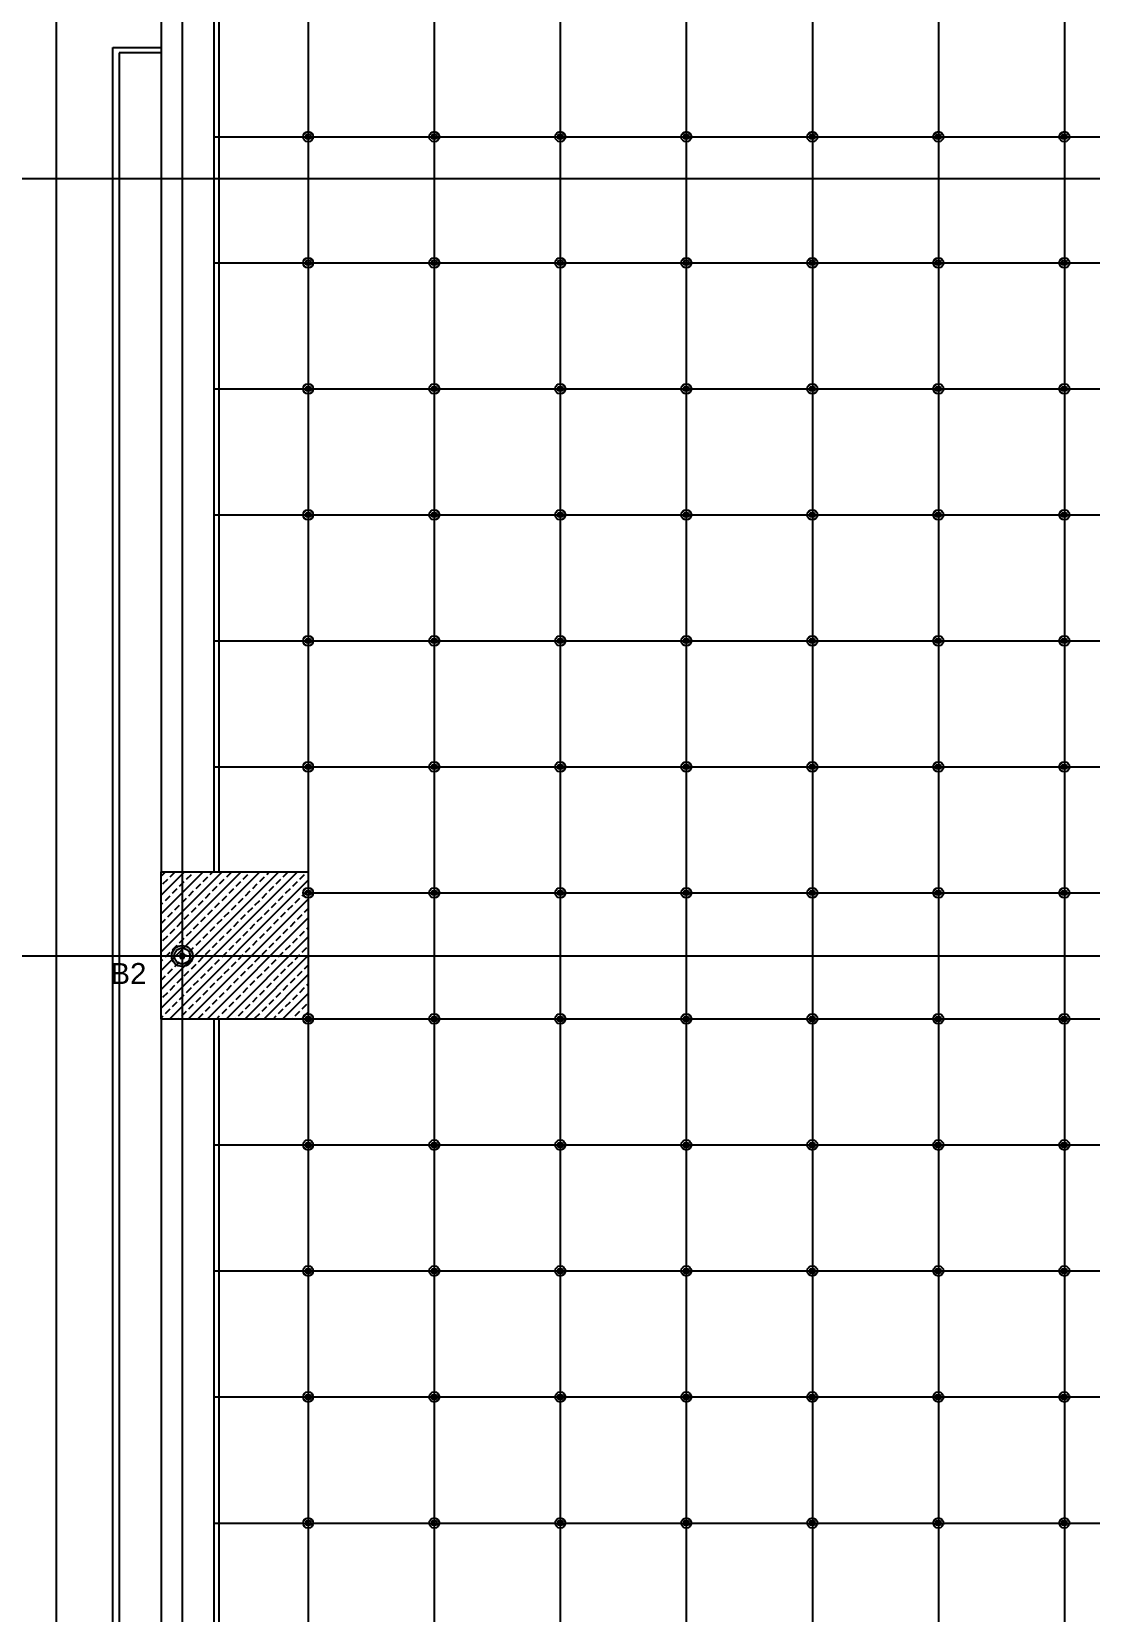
# Model space of a CAD drawing. Header units: millimetres. Extents: x 43168.9 to 43194.6, y -25545.1 to -25543.4.
# Drawn here: x 43173.8915 to 43173.9924, y -25544.0464 to -25543.8959 of the extents above; entities that cross this region are included whole.
import ezdxf

# ---------------------------------------------------------------- set-up
doc = ezdxf.new("R2010")
doc.units = ezdxf.units.MM
doc.header["$LTSCALE"] = 200
doc.linetypes.add('DASHDOT2', pattern=[0.5, 0.25, -0.125, 0, -0.125])
doc.linetypes.add('DOT2', pattern=[0.125, 0, -0.125])
for name, color, linetype in [('aks_sgh', 5, 'DASHDOT2'), ('duv_sgh', 4, 'Continuous'), ('gor-3_sgh', 191, 'Continuous'), ('gor-4_sgh', 17, 'Continuous'), ('izd.tas.ust_sgh', 213, 'DOT2'), ('kolon-b.a_sgh', 6, 'Continuous'), ('siva_sgh', 145, 'Continuous'), ('tarama-betonarme_sgh', 223, 'Continuous')]:
    doc.layers.add(name, color=color, linetype=linetype)
doc.styles.add('1-200', font='arial.ttf', dxfattribs={"height": 60})

msp = doc.modelspace()

# ---------------------------------------------------------------- hatches: boundary and pattern name
h = msp.add_hatch(color=256)
edge = h.paths.add_edge_path()
edge.add_arc((43173.90588, -25543.98392), 0.001, 0, 360)
edge = h.paths.add_edge_path(flags=16)
edge.add_arc((43173.90588, -25543.98392), 0.00075, 0, 360)

# ---------------------------------------------------------------- linework, layer by layer
at = {"color": 0, "linetype": 'ByBlock', "lineweight": -2}
for p, q in [((43173.90608, -25543.98372), (43173.90568, -25543.98372)), ((43173.90568, -25543.98372), (43173.90568, -25543.98412)), ((43173.90568, -25543.98412), (43173.90608, -25543.98412)), ((43173.90595, -25543.98385), (43173.90581, -25543.98399)), ((43173.90595, -25543.98399), (43173.90581, -25543.98385)), ((43173.90608, -25543.98412), (43173.90608, -25543.98372))]:
    msp.add_line(p, q, dxfattribs=at)
at = {"color": 0, "linetype": 'Continuous', "lineweight": -2}
for radius in [0.001, 0.00075]:
    msp.add_circle((43173.90588, -25543.98392), radius, dxfattribs=at)
at = {"layer": 'aks_sgh'}
for p, q in [((43173.89388, -25543.74092), (43173.89388, -25544.60992)), ((43173.90588, -25543.74092), (43173.90588, -25544.60992)), ((43174.62688, -25543.90991), (43173.82488, -25543.90991)), ((43174.62688, -25543.98392), (43173.82488, -25543.98392))]:
    msp.add_line(p, q, dxfattribs=at)
at = {"layer": 'duv_sgh'}
for p, q in [((43173.90388, -25543.84992), (43173.90388, -25543.97592)), ((43173.90888, -25543.84992), (43173.90888, -25543.97592)), ((43173.89988, -25543.89792), (43173.89988, -25544.46492)), ((43173.90388, -25543.89792), (43173.89988, -25543.89792)), ((43173.90388, -25543.98992), (43173.90388, -25544.09792)), ((43173.90888, -25543.98992), (43173.90888, -25544.09792))]:
    msp.add_line(p, q, dxfattribs=at)
at = {"layer": 'gor-3_sgh'}
for p, q in [((43173.91768, -25543.90571), (43173.91808, -25543.90571)), ((43173.91768, -25543.90611), (43173.91768, -25543.90571)), ((43173.91808, -25543.90611), (43173.91768, -25543.90611)), ((43173.91808, -25543.90571), (43173.91808, -25543.90611)), ((43173.92968, -25543.90571), (43173.93008, -25543.90571)), ((43173.92968, -25543.90611), (43173.92968, -25543.90571)), ((43173.93008, -25543.90611), (43173.92968, -25543.90611)), ((43173.93008, -25543.90571), (43173.93008, -25543.90611)), ((43173.94168, -25543.90571), (43173.94208, -25543.90571)), ((43173.94168, -25543.90611), (43173.94168, -25543.90571)), ((43173.94208, -25543.90611), (43173.94168, -25543.90611)), ((43173.94208, -25543.90571), (43173.94208, -25543.90611)), ((43173.95368, -25543.90571), (43173.95408, -25543.90571)), ((43173.95368, -25543.90611), (43173.95368, -25543.90571)), ((43173.95408, -25543.90611), (43173.95368, -25543.90611)), ((43173.95408, -25543.90571), (43173.95408, -25543.90611)), ((43173.96568, -25543.90571), (43173.96608, -25543.90571)), ((43173.96568, -25543.90611), (43173.96568, -25543.90571)), ((43173.96608, -25543.90611), (43173.96568, -25543.90611)), ((43173.96608, -25543.90571), (43173.96608, -25543.90611)), ((43173.97768, -25543.90571), (43173.97808, -25543.90571)), ((43173.97768, -25543.90611), (43173.97768, -25543.90571)), ((43173.97808, -25543.90611), (43173.97768, -25543.90611)), ((43173.97808, -25543.90571), (43173.97808, -25543.90611)), ((43173.98968, -25543.90571), (43173.99008, -25543.90571)), ((43173.98968, -25543.90611), (43173.98968, -25543.90571)), ((43173.99008, -25543.90611), (43173.98968, -25543.90611)), ((43173.99008, -25543.90571), (43173.99008, -25543.90611)), ((43173.91768, -25543.91771), (43173.91808, -25543.91771)), ((43173.91768, -25543.91811), (43173.91768, -25543.91771)), ((43173.91808, -25543.91811), (43173.91768, -25543.91811)), ((43173.91808, -25543.91771), (43173.91808, -25543.91811)), ((43173.92968, -25543.91771), (43173.93008, -25543.91771)), ((43173.92968, -25543.91811), (43173.92968, -25543.91771)), ((43173.93008, -25543.91811), (43173.92968, -25543.91811)), ((43173.93008, -25543.91771), (43173.93008, -25543.91811)), ((43173.94168, -25543.91771), (43173.94208, -25543.91771)), ((43173.94168, -25543.91811), (43173.94168, -25543.91771)), ((43173.94208, -25543.91811), (43173.94168, -25543.91811)), ((43173.94208, -25543.91771), (43173.94208, -25543.91811)), ((43173.95368, -25543.91771), (43173.95408, -25543.91771)), ((43173.95368, -25543.91811), (43173.95368, -25543.91771)), ((43173.95408, -25543.91811), (43173.95368, -25543.91811)), ((43173.95408, -25543.91771), (43173.95408, -25543.91811)), ((43173.96568, -25543.91771), (43173.96608, -25543.91771)), ((43173.96568, -25543.91811), (43173.96568, -25543.91771)), ((43173.96608, -25543.91811), (43173.96568, -25543.91811)), ((43173.96608, -25543.91771), (43173.96608, -25543.91811)), ((43173.97768, -25543.91771), (43173.97808, -25543.91771)), ((43173.97768, -25543.91811), (43173.97768, -25543.91771)), ((43173.97808, -25543.91811), (43173.97768, -25543.91811)), ((43173.97808, -25543.91771), (43173.97808, -25543.91811)), ((43173.98968, -25543.91771), (43173.99008, -25543.91771)), ((43173.98968, -25543.91811), (43173.98968, -25543.91771)), ((43173.99008, -25543.91811), (43173.98968, -25543.91811)), ((43173.99008, -25543.91771), (43173.99008, -25543.91811)), ((43173.91768, -25543.92971), (43173.91808, -25543.92971)), ((43173.91768, -25543.93011), (43173.91768, -25543.92971)), ((43173.91808, -25543.93011), (43173.91768, -25543.93011)), ((43173.91808, -25543.92971), (43173.91808, -25543.93011)), ((43173.92968, -25543.92971), (43173.93008, -25543.92971)), ((43173.92968, -25543.93011), (43173.92968, -25543.92971)), ((43173.93008, -25543.93011), (43173.92968, -25543.93011)), ((43173.93008, -25543.92971), (43173.93008, -25543.93011)), ((43173.94168, -25543.92971), (43173.94208, -25543.92971)), ((43173.94168, -25543.93011), (43173.94168, -25543.92971)), ((43173.94208, -25543.93011), (43173.94168, -25543.93011)), ((43173.94208, -25543.92971), (43173.94208, -25543.93011)), ((43173.95368, -25543.92971), (43173.95408, -25543.92971)), ((43173.95368, -25543.93011), (43173.95368, -25543.92971)), ((43173.95408, -25543.93011), (43173.95368, -25543.93011)), ((43173.95408, -25543.92971), (43173.95408, -25543.93011)), ((43173.96568, -25543.92971), (43173.96608, -25543.92971)), ((43173.96568, -25543.93011), (43173.96568, -25543.92971)), ((43173.96608, -25543.93011), (43173.96568, -25543.93011)), ((43173.96608, -25543.92971), (43173.96608, -25543.93011)), ((43173.97768, -25543.92971), (43173.97808, -25543.92971)), ((43173.97768, -25543.93011), (43173.97768, -25543.92971)), ((43173.97808, -25543.93011), (43173.97768, -25543.93011)), ((43173.97808, -25543.92971), (43173.97808, -25543.93011)), ((43173.98968, -25543.92971), (43173.99008, -25543.92971)), ((43173.98968, -25543.93011), (43173.98968, -25543.92971)), ((43173.99008, -25543.93011), (43173.98968, -25543.93011)), ((43173.99008, -25543.92971), (43173.99008, -25543.93011)), ((43173.91768, -25543.94171), (43173.91808, -25543.94171)), ((43173.91768, -25543.94211), (43173.91768, -25543.94171)), ((43173.91808, -25543.94211), (43173.91768, -25543.94211)), ((43173.91808, -25543.94171), (43173.91808, -25543.94211)), ((43173.92968, -25543.94171), (43173.93008, -25543.94171)), ((43173.92968, -25543.94211), (43173.92968, -25543.94171)), ((43173.93008, -25543.94211), (43173.92968, -25543.94211)), ((43173.93008, -25543.94171), (43173.93008, -25543.94211)), ((43173.94168, -25543.94171), (43173.94208, -25543.94171)), ((43173.94168, -25543.94211), (43173.94168, -25543.94171)), ((43173.94208, -25543.94211), (43173.94168, -25543.94211)), ((43173.94208, -25543.94171), (43173.94208, -25543.94211)), ((43173.95368, -25543.94171), (43173.95408, -25543.94171)), ((43173.95368, -25543.94211), (43173.95368, -25543.94171)), ((43173.95408, -25543.94211), (43173.95368, -25543.94211)), ((43173.95408, -25543.94171), (43173.95408, -25543.94211)), ((43173.96568, -25543.94171), (43173.96608, -25543.94171)), ((43173.96568, -25543.94211), (43173.96568, -25543.94171)), ((43173.96608, -25543.94211), (43173.96568, -25543.94211)), ((43173.96608, -25543.94171), (43173.96608, -25543.94211)), ((43173.97768, -25543.94171), (43173.97808, -25543.94171)), ((43173.97768, -25543.94211), (43173.97768, -25543.94171)), ((43173.97808, -25543.94211), (43173.97768, -25543.94211)), ((43173.97808, -25543.94171), (43173.97808, -25543.94211)), ((43173.98968, -25543.94171), (43173.99008, -25543.94171)), ((43173.98968, -25543.94211), (43173.98968, -25543.94171)), ((43173.99008, -25543.94211), (43173.98968, -25543.94211)), ((43173.99008, -25543.94171), (43173.99008, -25543.94211)), ((43173.91768, -25543.95371), (43173.91808, -25543.95371)), ((43173.91768, -25543.95411), (43173.91768, -25543.95371)), ((43173.91808, -25543.95411), (43173.91768, -25543.95411)), ((43173.91808, -25543.95371), (43173.91808, -25543.95411)), ((43173.92968, -25543.95371), (43173.93008, -25543.95371)), ((43173.92968, -25543.95411), (43173.92968, -25543.95371)), ((43173.93008, -25543.95411), (43173.92968, -25543.95411)), ((43173.93008, -25543.95371), (43173.93008, -25543.95411)), ((43173.94168, -25543.95371), (43173.94208, -25543.95371)), ((43173.94168, -25543.95411), (43173.94168, -25543.95371)), ((43173.94208, -25543.95411), (43173.94168, -25543.95411)), ((43173.94208, -25543.95371), (43173.94208, -25543.95411)), ((43173.95368, -25543.95371), (43173.95408, -25543.95371)), ((43173.95368, -25543.95411), (43173.95368, -25543.95371)), ((43173.95408, -25543.95411), (43173.95368, -25543.95411)), ((43173.95408, -25543.95371), (43173.95408, -25543.95411)), ((43173.96568, -25543.95371), (43173.96608, -25543.95371)), ((43173.96568, -25543.95411), (43173.96568, -25543.95371)), ((43173.96608, -25543.95411), (43173.96568, -25543.95411)), ((43173.96608, -25543.95371), (43173.96608, -25543.95411)), ((43173.97768, -25543.95371), (43173.97808, -25543.95371)), ((43173.97768, -25543.95411), (43173.97768, -25543.95371)), ((43173.97808, -25543.95411), (43173.97768, -25543.95411)), ((43173.97808, -25543.95371), (43173.97808, -25543.95411)), ((43173.98968, -25543.95371), (43173.99008, -25543.95371)), ((43173.98968, -25543.95411), (43173.98968, -25543.95371)), ((43173.99008, -25543.95411), (43173.98968, -25543.95411)), ((43173.99008, -25543.95371), (43173.99008, -25543.95411)), ((43173.91768, -25543.96571), (43173.91808, -25543.96571)), ((43173.91768, -25543.96611), (43173.91768, -25543.96571)), ((43173.91808, -25543.96611), (43173.91768, -25543.96611)), ((43173.91808, -25543.96571), (43173.91808, -25543.96611)), ((43173.92968, -25543.96571), (43173.93008, -25543.96571)), ((43173.92968, -25543.96611), (43173.92968, -25543.96571)), ((43173.93008, -25543.96611), (43173.92968, -25543.96611)), ((43173.93008, -25543.96571), (43173.93008, -25543.96611)), ((43173.94168, -25543.96571), (43173.94208, -25543.96571)), ((43173.94168, -25543.96611), (43173.94168, -25543.96571)), ((43173.94208, -25543.96611), (43173.94168, -25543.96611)), ((43173.94208, -25543.96571), (43173.94208, -25543.96611)), ((43173.95368, -25543.96571), (43173.95408, -25543.96571)), ((43173.95368, -25543.96611), (43173.95368, -25543.96571)), ((43173.95408, -25543.96611), (43173.95368, -25543.96611)), ((43173.95408, -25543.96571), (43173.95408, -25543.96611)), ((43173.96568, -25543.96571), (43173.96608, -25543.96571)), ((43173.96568, -25543.96611), (43173.96568, -25543.96571)), ((43173.96608, -25543.96611), (43173.96568, -25543.96611)), ((43173.96608, -25543.96571), (43173.96608, -25543.96611)), ((43173.97768, -25543.96571), (43173.97808, -25543.96571)), ((43173.97768, -25543.96611), (43173.97768, -25543.96571)), ((43173.97808, -25543.96611), (43173.97768, -25543.96611)), ((43173.97808, -25543.96571), (43173.97808, -25543.96611)), ((43173.98968, -25543.96571), (43173.99008, -25543.96571)), ((43173.98968, -25543.96611), (43173.98968, -25543.96571)), ((43173.99008, -25543.96611), (43173.98968, -25543.96611)), ((43173.99008, -25543.96571), (43173.99008, -25543.96611)), ((43173.91768, -25543.97771), (43173.91808, -25543.97771)), ((43173.91768, -25543.97811), (43173.91768, -25543.97771)), ((43173.91808, -25543.97811), (43173.91768, -25543.97811)), ((43173.91808, -25543.97771), (43173.91808, -25543.97811)), ((43173.92968, -25543.97771), (43173.93008, -25543.97771)), ((43173.92968, -25543.97811), (43173.92968, -25543.97771)), ((43173.93008, -25543.97811), (43173.92968, -25543.97811)), ((43173.93008, -25543.97771), (43173.93008, -25543.97811)), ((43173.94168, -25543.97771), (43173.94208, -25543.97771)), ((43173.94168, -25543.97811), (43173.94168, -25543.97771)), ((43173.94208, -25543.97811), (43173.94168, -25543.97811)), ((43173.94208, -25543.97771), (43173.94208, -25543.97811)), ((43173.95368, -25543.97771), (43173.95408, -25543.97771)), ((43173.95368, -25543.97811), (43173.95368, -25543.97771)), ((43173.95408, -25543.97811), (43173.95368, -25543.97811)), ((43173.95408, -25543.97771), (43173.95408, -25543.97811)), ((43173.96568, -25543.97771), (43173.96608, -25543.97771)), ((43173.96568, -25543.97811), (43173.96568, -25543.97771)), ((43173.96608, -25543.97811), (43173.96568, -25543.97811)), ((43173.96608, -25543.97771), (43173.96608, -25543.97811)), ((43173.97768, -25543.97771), (43173.97808, -25543.97771)), ((43173.97768, -25543.97811), (43173.97768, -25543.97771)), ((43173.97808, -25543.97811), (43173.97768, -25543.97811)), ((43173.97808, -25543.97771), (43173.97808, -25543.97811)), ((43173.98968, -25543.97771), (43173.99008, -25543.97771)), ((43173.98968, -25543.97811), (43173.98968, -25543.97771)), ((43173.99008, -25543.97811), (43173.98968, -25543.97811)), ((43173.99008, -25543.97771), (43173.99008, -25543.97811)), ((43173.91768, -25543.98971), (43173.91808, -25543.98971)), ((43173.91768, -25543.99011), (43173.91768, -25543.98971)), ((43173.91808, -25543.99011), (43173.91768, -25543.99011)), ((43173.91808, -25543.98971), (43173.91808, -25543.99011)), ((43173.92968, -25543.98971), (43173.93008, -25543.98971)), ((43173.92968, -25543.99011), (43173.92968, -25543.98971)), ((43173.93008, -25543.99011), (43173.92968, -25543.99011)), ((43173.93008, -25543.98971), (43173.93008, -25543.99011)), ((43173.94168, -25543.98971), (43173.94208, -25543.98971)), ((43173.94168, -25543.99011), (43173.94168, -25543.98971)), ((43173.94208, -25543.99011), (43173.94168, -25543.99011)), ((43173.94208, -25543.98971), (43173.94208, -25543.99011)), ((43173.95368, -25543.98971), (43173.95408, -25543.98971)), ((43173.95368, -25543.99011), (43173.95368, -25543.98971)), ((43173.95408, -25543.99011), (43173.95368, -25543.99011)), ((43173.95408, -25543.98971), (43173.95408, -25543.99011)), ((43173.96568, -25543.98971), (43173.96608, -25543.98971)), ((43173.96568, -25543.99011), (43173.96568, -25543.98971)), ((43173.96608, -25543.99011), (43173.96568, -25543.99011)), ((43173.96608, -25543.98971), (43173.96608, -25543.99011)), ((43173.97768, -25543.98971), (43173.97808, -25543.98971)), ((43173.97768, -25543.99011), (43173.97768, -25543.98971)), ((43173.97808, -25543.99011), (43173.97768, -25543.99011)), ((43173.97808, -25543.98971), (43173.97808, -25543.99011)), ((43173.98968, -25543.98971), (43173.99008, -25543.98971)), ((43173.98968, -25543.99011), (43173.98968, -25543.98971)), ((43173.99008, -25543.99011), (43173.98968, -25543.99011)), ((43173.99008, -25543.98971), (43173.99008, -25543.99011)), ((43173.91768, -25544.00171), (43173.91808, -25544.00171)), ((43173.91768, -25544.00211), (43173.91768, -25544.00171)), ((43173.91808, -25544.00211), (43173.91768, -25544.00211)), ((43173.91808, -25544.00171), (43173.91808, -25544.00211)), ((43173.92968, -25544.00171), (43173.93008, -25544.00171)), ((43173.92968, -25544.00211), (43173.92968, -25544.00171)), ((43173.93008, -25544.00211), (43173.92968, -25544.00211)), ((43173.93008, -25544.00171), (43173.93008, -25544.00211)), ((43173.94168, -25544.00171), (43173.94208, -25544.00171)), ((43173.94168, -25544.00211), (43173.94168, -25544.00171)), ((43173.94208, -25544.00211), (43173.94168, -25544.00211)), ((43173.94208, -25544.00171), (43173.94208, -25544.00211)), ((43173.95368, -25544.00171), (43173.95408, -25544.00171)), ((43173.95368, -25544.00211), (43173.95368, -25544.00171)), ((43173.95408, -25544.00211), (43173.95368, -25544.00211)), ((43173.95408, -25544.00171), (43173.95408, -25544.00211)), ((43173.96568, -25544.00171), (43173.96608, -25544.00171)), ((43173.96568, -25544.00211), (43173.96568, -25544.00171)), ((43173.96608, -25544.00211), (43173.96568, -25544.00211)), ((43173.96608, -25544.00171), (43173.96608, -25544.00211)), ((43173.97768, -25544.00171), (43173.97808, -25544.00171)), ((43173.97768, -25544.00211), (43173.97768, -25544.00171)), ((43173.97808, -25544.00211), (43173.97768, -25544.00211)), ((43173.97808, -25544.00171), (43173.97808, -25544.00211)), ((43173.98968, -25544.00171), (43173.99008, -25544.00171)), ((43173.98968, -25544.00211), (43173.98968, -25544.00171)), ((43173.99008, -25544.00211), (43173.98968, -25544.00211)), ((43173.99008, -25544.00171), (43173.99008, -25544.00211)), ((43173.91768, -25544.01371), (43173.91808, -25544.01371)), ((43173.91768, -25544.01411), (43173.91768, -25544.01371)), ((43173.91808, -25544.01411), (43173.91768, -25544.01411)), ((43173.91808, -25544.01371), (43173.91808, -25544.01411)), ((43173.92968, -25544.01371), (43173.93008, -25544.01371)), ((43173.92968, -25544.01411), (43173.92968, -25544.01371)), ((43173.93008, -25544.01411), (43173.92968, -25544.01411)), ((43173.93008, -25544.01371), (43173.93008, -25544.01411)), ((43173.94168, -25544.01371), (43173.94208, -25544.01371)), ((43173.94168, -25544.01411), (43173.94168, -25544.01371)), ((43173.94208, -25544.01411), (43173.94168, -25544.01411)), ((43173.94208, -25544.01371), (43173.94208, -25544.01411)), ((43173.95368, -25544.01371), (43173.95408, -25544.01371)), ((43173.95368, -25544.01411), (43173.95368, -25544.01371)), ((43173.95408, -25544.01411), (43173.95368, -25544.01411)), ((43173.95408, -25544.01371), (43173.95408, -25544.01411)), ((43173.96568, -25544.01371), (43173.96608, -25544.01371)), ((43173.96568, -25544.01411), (43173.96568, -25544.01371)), ((43173.96608, -25544.01411), (43173.96568, -25544.01411)), ((43173.96608, -25544.01371), (43173.96608, -25544.01411)), ((43173.97768, -25544.01371), (43173.97808, -25544.01371)), ((43173.97768, -25544.01411), (43173.97768, -25544.01371)), ((43173.97808, -25544.01411), (43173.97768, -25544.01411)), ((43173.97808, -25544.01371), (43173.97808, -25544.01411)), ((43173.98968, -25544.01371), (43173.99008, -25544.01371)), ((43173.98968, -25544.01411), (43173.98968, -25544.01371)), ((43173.99008, -25544.01411), (43173.98968, -25544.01411)), ((43173.99008, -25544.01371), (43173.99008, -25544.01411)), ((43173.91768, -25544.02571), (43173.91808, -25544.02571)), ((43173.91768, -25544.02611), (43173.91768, -25544.02571)), ((43173.91808, -25544.02611), (43173.91768, -25544.02611)), ((43173.91808, -25544.02571), (43173.91808, -25544.02611)), ((43173.92968, -25544.02571), (43173.93008, -25544.02571)), ((43173.92968, -25544.02611), (43173.92968, -25544.02571)), ((43173.93008, -25544.02611), (43173.92968, -25544.02611)), ((43173.93008, -25544.02571), (43173.93008, -25544.02611)), ((43173.94168, -25544.02571), (43173.94208, -25544.02571)), ((43173.94168, -25544.02611), (43173.94168, -25544.02571)), ((43173.94208, -25544.02611), (43173.94168, -25544.02611)), ((43173.94208, -25544.02571), (43173.94208, -25544.02611)), ((43173.95368, -25544.02571), (43173.95408, -25544.02571)), ((43173.95368, -25544.02611), (43173.95368, -25544.02571)), ((43173.95408, -25544.02611), (43173.95368, -25544.02611)), ((43173.95408, -25544.02571), (43173.95408, -25544.02611)), ((43173.96568, -25544.02571), (43173.96608, -25544.02571)), ((43173.96568, -25544.02611), (43173.96568, -25544.02571)), ((43173.96608, -25544.02611), (43173.96568, -25544.02611)), ((43173.96608, -25544.02571), (43173.96608, -25544.02611)), ((43173.97768, -25544.02571), (43173.97808, -25544.02571)), ((43173.97768, -25544.02611), (43173.97768, -25544.02571)), ((43173.97808, -25544.02611), (43173.97768, -25544.02611)), ((43173.97808, -25544.02571), (43173.97808, -25544.02611)), ((43173.98968, -25544.02571), (43173.99008, -25544.02571)), ((43173.98968, -25544.02611), (43173.98968, -25544.02571)), ((43173.99008, -25544.02611), (43173.98968, -25544.02611)), ((43173.99008, -25544.02571), (43173.99008, -25544.02611)), ((43173.91768, -25544.03771), (43173.91808, -25544.03771)), ((43173.91768, -25544.03811), (43173.91768, -25544.03771)), ((43173.91808, -25544.03811), (43173.91768, -25544.03811)), ((43173.91808, -25544.03771), (43173.91808, -25544.03811)), ((43173.92968, -25544.03771), (43173.93008, -25544.03771)), ((43173.92968, -25544.03811), (43173.92968, -25544.03771)), ((43173.93008, -25544.03811), (43173.92968, -25544.03811)), ((43173.93008, -25544.03771), (43173.93008, -25544.03811)), ((43173.94168, -25544.03771), (43173.94208, -25544.03771)), ((43173.94168, -25544.03811), (43173.94168, -25544.03771)), ((43173.94208, -25544.03811), (43173.94168, -25544.03811)), ((43173.94208, -25544.03771), (43173.94208, -25544.03811)), ((43173.95368, -25544.03771), (43173.95408, -25544.03771)), ((43173.95368, -25544.03811), (43173.95368, -25544.03771)), ((43173.95408, -25544.03811), (43173.95368, -25544.03811)), ((43173.95408, -25544.03771), (43173.95408, -25544.03811)), ((43173.96568, -25544.03771), (43173.96608, -25544.03771)), ((43173.96568, -25544.03811), (43173.96568, -25544.03771)), ((43173.96608, -25544.03811), (43173.96568, -25544.03811)), ((43173.96608, -25544.03771), (43173.96608, -25544.03811)), ((43173.97768, -25544.03771), (43173.97808, -25544.03771)), ((43173.97768, -25544.03811), (43173.97768, -25544.03771)), ((43173.97808, -25544.03811), (43173.97768, -25544.03811)), ((43173.97808, -25544.03771), (43173.97808, -25544.03811)), ((43173.98968, -25544.03771), (43173.99008, -25544.03771)), ((43173.98968, -25544.03811), (43173.98968, -25544.03771)), ((43173.99008, -25544.03811), (43173.98968, -25544.03811)), ((43173.99008, -25544.03771), (43173.99008, -25544.03811))]:
    msp.add_line(p, q, dxfattribs=at)
at = {"layer": 'gor-3_sgh', "linetype": 'ByBlock', "lineweight": -2}
for p, q in [((43173.91795, -25543.90598), (43173.91781, -25543.90584)), ((43173.91795, -25543.90584), (43173.91781, -25543.90598)), ((43173.92995, -25543.90598), (43173.92981, -25543.90584)), ((43173.92995, -25543.90584), (43173.92981, -25543.90598)), ((43173.94195, -25543.90598), (43173.94181, -25543.90584)), ((43173.94195, -25543.90584), (43173.94181, -25543.90598)), ((43173.95395, -25543.90598), (43173.95381, -25543.90584)), ((43173.95395, -25543.90584), (43173.95381, -25543.90598)), ((43173.96595, -25543.90598), (43173.96581, -25543.90584)), ((43173.96595, -25543.90584), (43173.96581, -25543.90598)), ((43173.97795, -25543.90598), (43173.97781, -25543.90584)), ((43173.97795, -25543.90584), (43173.97781, -25543.90598)), ((43173.98995, -25543.90598), (43173.98981, -25543.90584)), ((43173.98995, -25543.90584), (43173.98981, -25543.90598)), ((43173.91795, -25543.91798), (43173.91781, -25543.91784)), ((43173.91795, -25543.91784), (43173.91781, -25543.91798)), ((43173.92995, -25543.91798), (43173.92981, -25543.91784)), ((43173.92995, -25543.91784), (43173.92981, -25543.91798)), ((43173.94195, -25543.91798), (43173.94181, -25543.91784)), ((43173.94195, -25543.91784), (43173.94181, -25543.91798)), ((43173.95395, -25543.91798), (43173.95381, -25543.91784)), ((43173.95395, -25543.91784), (43173.95381, -25543.91798)), ((43173.96595, -25543.91798), (43173.96581, -25543.91784)), ((43173.96595, -25543.91784), (43173.96581, -25543.91798)), ((43173.97795, -25543.91798), (43173.97781, -25543.91784)), ((43173.97795, -25543.91784), (43173.97781, -25543.91798)), ((43173.98995, -25543.91798), (43173.98981, -25543.91784)), ((43173.98995, -25543.91784), (43173.98981, -25543.91798)), ((43173.91795, -25543.92998), (43173.91781, -25543.92984)), ((43173.91795, -25543.92984), (43173.91781, -25543.92998)), ((43173.92995, -25543.92998), (43173.92981, -25543.92984)), ((43173.92995, -25543.92984), (43173.92981, -25543.92998)), ((43173.94195, -25543.92998), (43173.94181, -25543.92984)), ((43173.94195, -25543.92984), (43173.94181, -25543.92998)), ((43173.95395, -25543.92998), (43173.95381, -25543.92984)), ((43173.95395, -25543.92984), (43173.95381, -25543.92998)), ((43173.96595, -25543.92998), (43173.96581, -25543.92984)), ((43173.96595, -25543.92984), (43173.96581, -25543.92998)), ((43173.97795, -25543.92998), (43173.97781, -25543.92984)), ((43173.97795, -25543.92984), (43173.97781, -25543.92998)), ((43173.98995, -25543.92998), (43173.98981, -25543.92984)), ((43173.98995, -25543.92984), (43173.98981, -25543.92998)), ((43173.91795, -25543.94198), (43173.91781, -25543.94184)), ((43173.91795, -25543.94184), (43173.91781, -25543.94198)), ((43173.92995, -25543.94198), (43173.92981, -25543.94184)), ((43173.92995, -25543.94184), (43173.92981, -25543.94198)), ((43173.94195, -25543.94198), (43173.94181, -25543.94184)), ((43173.94195, -25543.94184), (43173.94181, -25543.94198)), ((43173.95395, -25543.94198), (43173.95381, -25543.94184)), ((43173.95395, -25543.94184), (43173.95381, -25543.94198)), ((43173.96595, -25543.94198), (43173.96581, -25543.94184)), ((43173.96595, -25543.94184), (43173.96581, -25543.94198)), ((43173.97795, -25543.94198), (43173.97781, -25543.94184)), ((43173.97795, -25543.94184), (43173.97781, -25543.94198)), ((43173.98995, -25543.94198), (43173.98981, -25543.94184)), ((43173.98995, -25543.94184), (43173.98981, -25543.94198)), ((43173.91795, -25543.95398), (43173.91781, -25543.95384)), ((43173.91795, -25543.95384), (43173.91781, -25543.95398)), ((43173.92995, -25543.95398), (43173.92981, -25543.95384)), ((43173.92995, -25543.95384), (43173.92981, -25543.95398)), ((43173.94195, -25543.95398), (43173.94181, -25543.95384)), ((43173.94195, -25543.95384), (43173.94181, -25543.95398)), ((43173.95395, -25543.95398), (43173.95381, -25543.95384)), ((43173.95395, -25543.95384), (43173.95381, -25543.95398)), ((43173.96595, -25543.95398), (43173.96581, -25543.95384)), ((43173.96595, -25543.95384), (43173.96581, -25543.95398)), ((43173.97795, -25543.95398), (43173.97781, -25543.95384)), ((43173.97795, -25543.95384), (43173.97781, -25543.95398)), ((43173.98995, -25543.95398), (43173.98981, -25543.95384)), ((43173.98995, -25543.95384), (43173.98981, -25543.95398)), ((43173.91795, -25543.96598), (43173.91781, -25543.96584)), ((43173.91795, -25543.96584), (43173.91781, -25543.96598)), ((43173.92995, -25543.96598), (43173.92981, -25543.96584)), ((43173.92995, -25543.96584), (43173.92981, -25543.96598)), ((43173.94195, -25543.96598), (43173.94181, -25543.96584)), ((43173.94195, -25543.96584), (43173.94181, -25543.96598)), ((43173.95395, -25543.96598), (43173.95381, -25543.96584)), ((43173.95395, -25543.96584), (43173.95381, -25543.96598)), ((43173.96595, -25543.96598), (43173.96581, -25543.96584)), ((43173.96595, -25543.96584), (43173.96581, -25543.96598)), ((43173.97795, -25543.96598), (43173.97781, -25543.96584)), ((43173.97795, -25543.96584), (43173.97781, -25543.96598)), ((43173.98995, -25543.96598), (43173.98981, -25543.96584)), ((43173.98995, -25543.96584), (43173.98981, -25543.96598)), ((43173.91795, -25543.97798), (43173.91781, -25543.97784)), ((43173.91795, -25543.97784), (43173.91781, -25543.97798)), ((43173.92995, -25543.97798), (43173.92981, -25543.97784)), ((43173.92995, -25543.97784), (43173.92981, -25543.97798)), ((43173.94195, -25543.97798), (43173.94181, -25543.97784)), ((43173.94195, -25543.97784), (43173.94181, -25543.97798)), ((43173.95395, -25543.97798), (43173.95381, -25543.97784)), ((43173.95395, -25543.97784), (43173.95381, -25543.97798)), ((43173.96595, -25543.97798), (43173.96581, -25543.97784)), ((43173.96595, -25543.97784), (43173.96581, -25543.97798)), ((43173.97795, -25543.97798), (43173.97781, -25543.97784)), ((43173.97795, -25543.97784), (43173.97781, -25543.97798)), ((43173.98995, -25543.97798), (43173.98981, -25543.97784)), ((43173.98995, -25543.97784), (43173.98981, -25543.97798)), ((43173.91795, -25543.98998), (43173.91781, -25543.98984)), ((43173.91795, -25543.98984), (43173.91781, -25543.98998)), ((43173.92995, -25543.98998), (43173.92981, -25543.98984)), ((43173.92995, -25543.98984), (43173.92981, -25543.98998)), ((43173.94195, -25543.98998), (43173.94181, -25543.98984)), ((43173.94195, -25543.98984), (43173.94181, -25543.98998)), ((43173.95395, -25543.98998), (43173.95381, -25543.98984)), ((43173.95395, -25543.98984), (43173.95381, -25543.98998)), ((43173.96595, -25543.98998), (43173.96581, -25543.98984)), ((43173.96595, -25543.98984), (43173.96581, -25543.98998)), ((43173.97795, -25543.98998), (43173.97781, -25543.98984)), ((43173.97795, -25543.98984), (43173.97781, -25543.98998)), ((43173.98995, -25543.98998), (43173.98981, -25543.98984)), ((43173.98995, -25543.98984), (43173.98981, -25543.98998)), ((43173.91795, -25544.00198), (43173.91781, -25544.00184)), ((43173.91795, -25544.00184), (43173.91781, -25544.00198)), ((43173.92995, -25544.00198), (43173.92981, -25544.00184)), ((43173.92995, -25544.00184), (43173.92981, -25544.00198)), ((43173.94195, -25544.00198), (43173.94181, -25544.00184)), ((43173.94195, -25544.00184), (43173.94181, -25544.00198)), ((43173.95395, -25544.00198), (43173.95381, -25544.00184)), ((43173.95395, -25544.00184), (43173.95381, -25544.00198)), ((43173.96595, -25544.00198), (43173.96581, -25544.00184)), ((43173.96595, -25544.00184), (43173.96581, -25544.00198)), ((43173.97795, -25544.00198), (43173.97781, -25544.00184)), ((43173.97795, -25544.00184), (43173.97781, -25544.00198)), ((43173.98995, -25544.00198), (43173.98981, -25544.00184)), ((43173.98995, -25544.00184), (43173.98981, -25544.00198)), ((43173.91795, -25544.01398), (43173.91781, -25544.01384)), ((43173.91795, -25544.01384), (43173.91781, -25544.01398)), ((43173.92995, -25544.01398), (43173.92981, -25544.01384)), ((43173.92995, -25544.01384), (43173.92981, -25544.01398)), ((43173.94195, -25544.01398), (43173.94181, -25544.01384)), ((43173.94195, -25544.01384), (43173.94181, -25544.01398)), ((43173.95395, -25544.01398), (43173.95381, -25544.01384)), ((43173.95395, -25544.01384), (43173.95381, -25544.01398)), ((43173.96595, -25544.01398), (43173.96581, -25544.01384)), ((43173.96595, -25544.01384), (43173.96581, -25544.01398)), ((43173.97795, -25544.01398), (43173.97781, -25544.01384)), ((43173.97795, -25544.01384), (43173.97781, -25544.01398)), ((43173.98995, -25544.01398), (43173.98981, -25544.01384)), ((43173.98995, -25544.01384), (43173.98981, -25544.01398)), ((43173.91795, -25544.02598), (43173.91781, -25544.02584)), ((43173.91795, -25544.02584), (43173.91781, -25544.02598)), ((43173.92995, -25544.02598), (43173.92981, -25544.02584)), ((43173.92995, -25544.02584), (43173.92981, -25544.02598)), ((43173.94195, -25544.02598), (43173.94181, -25544.02584)), ((43173.94195, -25544.02584), (43173.94181, -25544.02598)), ((43173.95395, -25544.02598), (43173.95381, -25544.02584)), ((43173.95395, -25544.02584), (43173.95381, -25544.02598)), ((43173.96595, -25544.02598), (43173.96581, -25544.02584)), ((43173.96595, -25544.02584), (43173.96581, -25544.02598)), ((43173.97795, -25544.02598), (43173.97781, -25544.02584)), ((43173.97795, -25544.02584), (43173.97781, -25544.02598)), ((43173.98995, -25544.02598), (43173.98981, -25544.02584)), ((43173.98995, -25544.02584), (43173.98981, -25544.02598)), ((43173.91795, -25544.03798), (43173.91781, -25544.03784)), ((43173.91795, -25544.03784), (43173.91781, -25544.03798)), ((43173.92995, -25544.03798), (43173.92981, -25544.03784)), ((43173.92995, -25544.03784), (43173.92981, -25544.03798)), ((43173.94195, -25544.03798), (43173.94181, -25544.03784)), ((43173.94195, -25544.03784), (43173.94181, -25544.03798)), ((43173.95395, -25544.03798), (43173.95381, -25544.03784)), ((43173.95395, -25544.03784), (43173.95381, -25544.03798)), ((43173.96595, -25544.03798), (43173.96581, -25544.03784)), ((43173.96595, -25544.03784), (43173.96581, -25544.03798)), ((43173.97795, -25544.03798), (43173.97781, -25544.03784)), ((43173.97795, -25544.03784), (43173.97781, -25544.03798)), ((43173.98995, -25544.03798), (43173.98981, -25544.03784)), ((43173.98995, -25544.03784), (43173.98981, -25544.03798))]:
    msp.add_line(p, q, dxfattribs=at)
at = {"layer": 'gor-3_sgh'}
for centre in [(43173.91788, -25543.90591), (43173.92988, -25543.90591), (43173.94188, -25543.90591), (43173.95388, -25543.90591), (43173.96588, -25543.90591), (43173.97788, -25543.90591), (43173.98988, -25543.90591), (43173.91788, -25543.91791), (43173.92988, -25543.91791), (43173.94188, -25543.91791), (43173.95388, -25543.91791), (43173.96588, -25543.91791), (43173.97788, -25543.91791), (43173.98988, -25543.91791), (43173.91788, -25543.92991), (43173.92988, -25543.92991), (43173.94188, -25543.92991), (43173.95388, -25543.92991), (43173.96588, -25543.92991), (43173.97788, -25543.92991), (43173.98988, -25543.92991), (43173.91788, -25543.94191), (43173.92988, -25543.94191), (43173.94188, -25543.94191), (43173.95388, -25543.94191), (43173.96588, -25543.94191), (43173.97788, -25543.94191), (43173.98988, -25543.94191), (43173.91788, -25543.95391), (43173.92988, -25543.95391), (43173.94188, -25543.95391), (43173.95388, -25543.95391), (43173.96588, -25543.95391), (43173.97788, -25543.95391), (43173.98988, -25543.95391), (43173.91788, -25543.96591), (43173.92988, -25543.96591), (43173.94188, -25543.96591), (43173.95388, -25543.96591), (43173.96588, -25543.96591), (43173.97788, -25543.96591), (43173.98988, -25543.96591), (43173.91788, -25543.97791), (43173.92988, -25543.97791), (43173.94188, -25543.97791), (43173.95388, -25543.97791), (43173.96588, -25543.97791), (43173.97788, -25543.97791), (43173.98988, -25543.97791), (43173.91788, -25543.98991), (43173.92988, -25543.98991), (43173.94188, -25543.98991), (43173.95388, -25543.98991), (43173.96588, -25543.98991), (43173.97788, -25543.98991), (43173.98988, -25543.98991), (43173.91788, -25544.00191), (43173.92988, -25544.00191), (43173.94188, -25544.00191), (43173.95388, -25544.00191), (43173.96588, -25544.00191), (43173.97788, -25544.00191), (43173.98988, -25544.00191), (43173.91788, -25544.01391), (43173.92988, -25544.01391), (43173.94188, -25544.01391), (43173.95388, -25544.01391), (43173.96588, -25544.01391), (43173.97788, -25544.01391), (43173.98988, -25544.01391), (43173.91788, -25544.02591), (43173.92988, -25544.02591), (43173.94188, -25544.02591), (43173.95388, -25544.02591), (43173.96588, -25544.02591), (43173.97788, -25544.02591), (43173.98988, -25544.02591), (43173.91788, -25544.03791), (43173.92988, -25544.03791), (43173.94188, -25544.03791), (43173.95388, -25544.03791), (43173.96588, -25544.03791), (43173.97788, -25544.03791), (43173.98988, -25544.03791)]:
    msp.add_circle(centre, 0.000483, dxfattribs=at)
at = {"layer": 'gor-4_sgh'}
for p, q in [((43173.91788, -25543.84292), (43173.91788, -25544.46492)), ((43173.92988, -25543.84292), (43173.92988, -25544.46492)), ((43173.94188, -25543.84292), (43173.94188, -25544.46492)), ((43173.95388, -25543.84292), (43173.95388, -25544.46492)), ((43173.96588, -25543.84292), (43173.96588, -25544.46492)), ((43173.97788, -25543.84292), (43173.97788, -25544.46492)), ((43173.98988, -25543.84292), (43173.98988, -25544.46492)), ((43173.90888, -25543.90591), (43174.54288, -25543.90591)), ((43173.90888, -25543.91791), (43174.08588, -25543.91791)), ((43173.90888, -25543.92991), (43174.08588, -25543.92991)), ((43173.90888, -25543.94191), (43174.08588, -25543.94191)), ((43173.90888, -25543.95391), (43174.08588, -25543.95391)), ((43173.90888, -25543.96591), (43174.08588, -25543.96591)), ((43173.91788, -25543.97791), (43174.08588, -25543.97791)), ((43173.90888, -25543.98991), (43174.08588, -25543.98991)), ((43173.90888, -25544.00191), (43174.08588, -25544.00191)), ((43173.90888, -25544.01391), (43174.08588, -25544.01391)), ((43173.90888, -25544.02591), (43174.08588, -25544.02591)), ((43173.90888, -25544.03791), (43174.08588, -25544.03791))]:
    msp.add_line(p, q, dxfattribs=at)
at = {"layer": 'izd.tas.ust_sgh', "ltscale": 0.5}
msp.add_line((43173.89188, -25544.46492), (43173.89188, -25543.86693), dxfattribs=at)
at = {"layer": 'kolon-b.a_sgh'}
for p, q in [((43173.90388, -25543.97592), (43173.91788, -25543.97592)), ((43173.90388, -25543.98992), (43173.90388, -25543.97592)), ((43173.91788, -25543.97592), (43173.91788, -25543.98992)), ((43173.91788, -25543.98992), (43173.90388, -25543.98992))]:
    msp.add_line(p, q, dxfattribs=at)
at = {"layer": 'siva_sgh'}
for p, q in [((43173.90938, -25543.84992), (43173.90938, -25543.97592)), ((43173.89928, -25544.46492), (43173.89928, -25543.89741)), ((43173.89928, -25543.89741), (43173.90388, -25543.89741)), ((43173.90938, -25543.98992), (43173.90938, -25544.09792))]:
    msp.add_line(p, q, dxfattribs=at)
at = {"layer": 'tarama-betonarme_sgh'}
for p, q in [((43173.90388, -25543.97633), (43173.90429, -25543.97592)), ((43173.90388, -25543.97813), (43173.90609, -25543.97592)), ((43173.90388, -25543.97992), (43173.90788, -25543.97592)), ((43173.90388, -25543.98172), (43173.90968, -25543.97592)), ((43173.90388, -25543.98352), (43173.91148, -25543.97592)), ((43173.90388, -25543.98531), (43173.91327, -25543.97592)), ((43173.90388, -25543.98711), (43173.91507, -25543.97592)), ((43173.90388, -25543.9889), (43173.91686, -25543.97592)), ((43173.90405, -25543.97705), (43173.9045, -25543.97661)), ((43173.90466, -25543.98992), (43173.91788, -25543.9767)), ((43173.90473, -25543.97638), (43173.90518, -25543.97593)), ((43173.90563, -25543.97728), (43173.90607, -25543.97683)), ((43173.9063, -25543.97661), (43173.90675, -25543.97616)), ((43173.90697, -25543.97593), (43173.90699, -25543.97592)), ((43173.9072, -25543.9775), (43173.90765, -25543.97705)), ((43173.90787, -25543.97683), (43173.90832, -25543.97638)), ((43173.90854, -25543.97616), (43173.90878, -25543.97592)), ((43173.90877, -25543.97773), (43173.90922, -25543.97728)), ((43173.90944, -25543.97705), (43173.90989, -25543.97661)), ((43173.91012, -25543.97638), (43173.91056, -25543.97593)), ((43173.91101, -25543.97728), (43173.91146, -25543.97683)), ((43173.91169, -25543.97661), (43173.91214, -25543.97616)), ((43173.91236, -25543.97593), (43173.91237, -25543.97592)), ((43173.91259, -25543.9775), (43173.91303, -25543.97705)), ((43173.91326, -25543.97683), (43173.91371, -25543.97638)), ((43173.91393, -25543.97616), (43173.91417, -25543.97592)), ((43173.91416, -25543.97773), (43173.91461, -25543.97728)), ((43173.91483, -25543.97705), (43173.91528, -25543.97661)), ((43173.9155, -25543.97638), (43173.91595, -25543.97593)), ((43173.9164, -25543.97728), (43173.91685, -25543.97683)), ((43173.91708, -25543.97661), (43173.91752, -25543.97616)), ((43173.91775, -25543.97593), (43173.91776, -25543.97592)), ((43173.90428, -25543.97863), (43173.90473, -25543.97818)), ((43173.90495, -25543.97795), (43173.9054, -25543.9775)), ((43173.90585, -25543.97885), (43173.9063, -25543.9784)), ((43173.90646, -25543.98992), (43173.91788, -25543.9785)), ((43173.90652, -25543.97818), (43173.90697, -25543.97773)), ((43173.90742, -25543.97908), (43173.90787, -25543.97863)), ((43173.9081, -25543.9784), (43173.90854, -25543.97795)), ((43173.90967, -25543.97863), (43173.91012, -25543.97818)), ((43173.91034, -25543.97795), (43173.91079, -25543.9775)), ((43173.91124, -25543.97885), (43173.91169, -25543.9784)), ((43173.91191, -25543.97818), (43173.91236, -25543.97773)), ((43173.91281, -25543.97908), (43173.91326, -25543.97863)), ((43173.91348, -25543.9784), (43173.91393, -25543.97795)), ((43173.91505, -25543.97863), (43173.9155, -25543.97818)), ((43173.91573, -25543.97795), (43173.91618, -25543.9775)), ((43173.91663, -25543.97885), (43173.91708, -25543.9784)), ((43173.9173, -25543.97818), (43173.91775, -25543.97773)), ((43173.90388, -25543.97903), (43173.90405, -25543.97885)), ((43173.9045, -25543.9802), (43173.90495, -25543.97975)), ((43173.90518, -25543.97952), (43173.90563, -25543.97908)), ((43173.90607, -25543.98042), (43173.90652, -25543.97997)), ((43173.90675, -25543.97975), (43173.9072, -25543.9793)), ((43173.90765, -25543.98065), (43173.9081, -25543.9802)), ((43173.90825, -25543.98992), (43173.91788, -25543.98029)), ((43173.90832, -25543.97997), (43173.90877, -25543.97952)), ((43173.90899, -25543.9793), (43173.90944, -25543.97885)), ((43173.90989, -25543.9802), (43173.91034, -25543.97975)), ((43173.91056, -25543.97952), (43173.91101, -25543.97908)), ((43173.91146, -25543.98042), (43173.91191, -25543.97997)), ((43173.91214, -25543.97975), (43173.91259, -25543.9793)), ((43173.91303, -25543.98065), (43173.91348, -25543.9802)), ((43173.91371, -25543.97997), (43173.91416, -25543.97952)), ((43173.91438, -25543.9793), (43173.91483, -25543.97885)), ((43173.91528, -25543.9802), (43173.91573, -25543.97975)), ((43173.91595, -25543.97952), (43173.9164, -25543.97908)), ((43173.91685, -25543.98042), (43173.9173, -25543.97997)), ((43173.91752, -25543.97975), (43173.91788, -25543.97939)), ((43173.90388, -25543.98082), (43173.90428, -25543.98042)), ((43173.90473, -25543.98177), (43173.90518, -25543.98132)), ((43173.9054, -25543.9811), (43173.90585, -25543.98065)), ((43173.9063, -25543.98199), (43173.90675, -25543.98155)), ((43173.90697, -25543.98132), (43173.90742, -25543.98087)), ((43173.90787, -25543.98222), (43173.90832, -25543.98177)), ((43173.90854, -25543.98155), (43173.90899, -25543.9811)), ((43173.90922, -25543.98087), (43173.90967, -25543.98042)), ((43173.91012, -25543.98177), (43173.91056, -25543.98132)), ((43173.91079, -25543.9811), (43173.91124, -25543.98065)), ((43173.91169, -25543.98199), (43173.91214, -25543.98155)), ((43173.91236, -25543.98132), (43173.91281, -25543.98087)), ((43173.91326, -25543.98222), (43173.91371, -25543.98177)), ((43173.91393, -25543.98155), (43173.91438, -25543.9811)), ((43173.91461, -25543.98087), (43173.91505, -25543.98042)), ((43173.9155, -25543.98177), (43173.91595, -25543.98132)), ((43173.91618, -25543.9811), (43173.91663, -25543.98065)), ((43173.91708, -25543.98199), (43173.91752, -25543.98155)), ((43173.91775, -25543.98132), (43173.91788, -25543.98119)), ((43173.90405, -25543.98244), (43173.9045, -25543.98199)), ((43173.90495, -25543.98334), (43173.9054, -25543.98289)), ((43173.90563, -25543.98267), (43173.90607, -25543.98222)), ((43173.90652, -25543.98357), (43173.90697, -25543.98312)), ((43173.9072, -25543.98289), (43173.90765, -25543.98244)), ((43173.90877, -25543.98312), (43173.90922, -25543.98267)), ((43173.90944, -25543.98244), (43173.90989, -25543.98199)), ((43173.91005, -25543.98992), (43173.91788, -25543.98209)), ((43173.91034, -25543.98334), (43173.91079, -25543.98289)), ((43173.91101, -25543.98267), (43173.91146, -25543.98222)), ((43173.91191, -25543.98357), (43173.91236, -25543.98312)), ((43173.91259, -25543.98289), (43173.91303, -25543.98244)), ((43173.91416, -25543.98312), (43173.91461, -25543.98267)), ((43173.91483, -25543.98244), (43173.91528, -25543.98199)), ((43173.91573, -25543.98334), (43173.91618, -25543.98289)), ((43173.9164, -25543.98267), (43173.91685, -25543.98222)), ((43173.9173, -25543.98357), (43173.91775, -25543.98312)), ((43173.90388, -25543.98441), (43173.90405, -25543.98424)), ((43173.90428, -25543.98401), (43173.90473, -25543.98357)), ((43173.90518, -25543.98491), (43173.90563, -25543.98446)), ((43173.90585, -25543.98424), (43173.9063, -25543.98379)), ((43173.90675, -25543.98514), (43173.9072, -25543.98469)), ((43173.90742, -25543.98446), (43173.90787, -25543.98401)), ((43173.9081, -25543.98379), (43173.90854, -25543.98334)), ((43173.90899, -25543.98469), (43173.90944, -25543.98424)), ((43173.90967, -25543.98401), (43173.91012, -25543.98357)), ((43173.91056, -25543.98491), (43173.91101, -25543.98446)), ((43173.91124, -25543.98424), (43173.91169, -25543.98379)), ((43173.91184, -25543.98992), (43173.91788, -25543.98388)), ((43173.91214, -25543.98514), (43173.91259, -25543.98469)), ((43173.91281, -25543.98446), (43173.91326, -25543.98401)), ((43173.91348, -25543.98379), (43173.91393, -25543.98334)), ((43173.91438, -25543.98469), (43173.91483, -25543.98424)), ((43173.91505, -25543.98401), (43173.9155, -25543.98357)), ((43173.91595, -25543.98491), (43173.9164, -25543.98446)), ((43173.91663, -25543.98424), (43173.91708, -25543.98379)), ((43173.91752, -25543.98514), (43173.91788, -25543.98478)), ((43173.90388, -25543.98621), (43173.90428, -25543.98581)), ((43173.9045, -25543.98559), (43173.90495, -25543.98514)), ((43173.9054, -25543.98648), (43173.90585, -25543.98604)), ((43173.90607, -25543.98581), (43173.90652, -25543.98536)), ((43173.90697, -25543.98671), (43173.90742, -25543.98626)), ((43173.90765, -25543.98604), (43173.9081, -25543.98559)), ((43173.90832, -25543.98536), (43173.90877, -25543.98491)), ((43173.90922, -25543.98626), (43173.90967, -25543.98581)), ((43173.90989, -25543.98559), (43173.91034, -25543.98514)), ((43173.91079, -25543.98648), (43173.91124, -25543.98604)), ((43173.91146, -25543.98581), (43173.91191, -25543.98536)), ((43173.91236, -25543.98671), (43173.91281, -25543.98626)), ((43173.91303, -25543.98604), (43173.91348, -25543.98559)), ((43173.91364, -25543.98992), (43173.91788, -25543.98568)), ((43173.91371, -25543.98536), (43173.91416, -25543.98491)), ((43173.91461, -25543.98626), (43173.91505, -25543.98581)), ((43173.91528, -25543.98559), (43173.91573, -25543.98514)), ((43173.91618, -25543.98648), (43173.91663, -25543.98604)), ((43173.91685, -25543.98581), (43173.9173, -25543.98536)), ((43173.90405, -25543.98783), (43173.9045, -25543.98738)), ((43173.90473, -25543.98716), (43173.90518, -25543.98671)), ((43173.90563, -25543.98806), (43173.90607, -25543.98761)), ((43173.9063, -25543.98738), (43173.90675, -25543.98693)), ((43173.9072, -25543.98828), (43173.90765, -25543.98783)), ((43173.90787, -25543.98761), (43173.90832, -25543.98716)), ((43173.90854, -25543.98693), (43173.90899, -25543.98648)), ((43173.90944, -25543.98783), (43173.90989, -25543.98738)), ((43173.91012, -25543.98716), (43173.91056, -25543.98671)), ((43173.91101, -25543.98806), (43173.91146, -25543.98761)), ((43173.91169, -25543.98738), (43173.91214, -25543.98693)), ((43173.91259, -25543.98828), (43173.91303, -25543.98783)), ((43173.91326, -25543.98761), (43173.91371, -25543.98716)), ((43173.91393, -25543.98693), (43173.91438, -25543.98648)), ((43173.91483, -25543.98783), (43173.91528, -25543.98738)), ((43173.91544, -25543.98992), (43173.91788, -25543.98748)), ((43173.9155, -25543.98716), (43173.91595, -25543.98671)), ((43173.9164, -25543.98806), (43173.91685, -25543.98761)), ((43173.91708, -25543.98738), (43173.91752, -25543.98693)), ((43173.91775, -25543.98671), (43173.91788, -25543.98658)), ((43173.90428, -25543.9894), (43173.90473, -25543.98895)), ((43173.90495, -25543.98873), (43173.9054, -25543.98828)), ((43173.90585, -25543.98963), (43173.9063, -25543.98918)), ((43173.90652, -25543.98895), (43173.90697, -25543.9885)), ((43173.9081, -25543.98918), (43173.90854, -25543.98873)), ((43173.90877, -25543.9885), (43173.90922, -25543.98806)), ((43173.90967, -25543.9894), (43173.91012, -25543.98895)), ((43173.91034, -25543.98873), (43173.91079, -25543.98828)), ((43173.91124, -25543.98963), (43173.91169, -25543.98918)), ((43173.91191, -25543.98895), (43173.91236, -25543.9885)), ((43173.91348, -25543.98918), (43173.91393, -25543.98873)), ((43173.91416, -25543.9885), (43173.91461, -25543.98806)), ((43173.91505, -25543.9894), (43173.9155, -25543.98895)), ((43173.91573, -25543.98873), (43173.91618, -25543.98828)), ((43173.91663, -25543.98963), (43173.91708, -25543.98918)), ((43173.91723, -25543.98992), (43173.91788, -25543.98927)), ((43173.9173, -25543.98895), (43173.91775, -25543.9885)), ((43173.90388, -25543.9898), (43173.90405, -25543.98963)), ((43173.90556, -25543.98992), (43173.90563, -25543.98985)), ((43173.90742, -25543.98985), (43173.90787, -25543.9894)), ((43173.90915, -25543.98992), (43173.90944, -25543.98963)), ((43173.91095, -25543.98992), (43173.91101, -25543.98985)), ((43173.91281, -25543.98985), (43173.91326, -25543.9894)), ((43173.91454, -25543.98992), (43173.91483, -25543.98963)), ((43173.91633, -25543.98992), (43173.9164, -25543.98985))]:
    msp.add_line(p, q, dxfattribs=at)

# ---------------------------------------------------------------- texts
at = {"layer": 'aks_sgh', "style": '1-200'}
msp.add_text('B2', height=0.002, rotation=0, dxfattribs=at).set_placement((43173.89905, -25543.98659))

doc.saveas('drawing.dxf')
